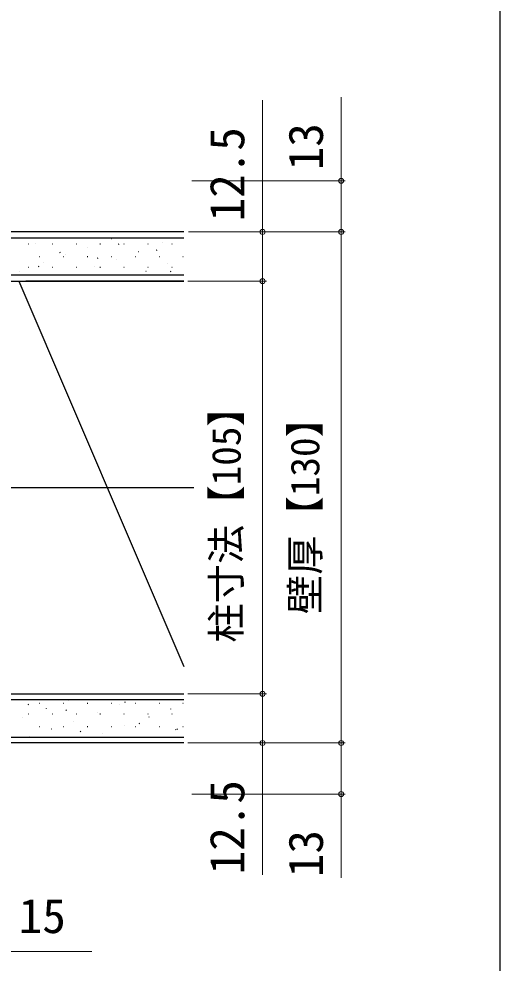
# Model space of a CAD drawing. Units: millimetres, scale not verified. Extents: x -525 to 525, y -783 to 779.
# Drawn here: x 402.6 to 525, y 145.5 to 385.8 of the extents above; entities that cross this region are included whole.
import ezdxf
from ezdxf.enums import TextEntityAlignment as Align

# ---------------------------------------------------------------- set-up
doc = ezdxf.new("R2010")
doc.units = ezdxf.units.MM
doc.header["$LTSCALE"] = 4
for name, color, linetype in [('0-5_YKK_12', 2, 'Continuous'), ('0-9_YKK_ZWAK', 7, 'Continuous'), ('0-A_YSS_K', 3, 'Continuous')]:
    doc.layers.add(name, color=color, linetype=linetype)
doc.layers.add('0-8_YKK_D', color=6, linetype='Continuous', lineweight=18)
doc.styles.add('ＭＳ ゴシック', font='')
doc.styles.get('ＭＳ ゴシック').set_extended_font_data('MS Gothic')

msp = doc.modelspace()

# ---------------------------------------------------------------- linework, layer by layer
at = {"layer": '0-5_YKK_12'}
msp.add_line((-74.903, 266.546), (447.097, 266.546), dxfattribs=at)
at = {"layer": '0-8_YKK_D'}
for p, q in [((446.597, 344.546), (485.597, 344.546)), ((445.79, 331.546), (485.597, 331.546)), ((446.597, 331.546), (465.597, 331.546)), ((446.597, 331.546), (485.597, 331.546)), ((484.597, 331.546), (484.597, 201.546)), ((445.597, 319.046), (465.597, 319.046)), ((446.597, 319.046), (465.597, 319.046)), ((464.597, 319.046), (464.597, 214.046)), ((445.597, 214.046), (465.597, 214.046)), ((445.597, 214.046), (465.597, 214.046)), ((445.597, 201.546), (485.597, 201.546)), ((446.597, 201.546), (465.597, 201.546)), ((446.597, 201.546), (485.597, 201.546)), ((446.597, 188.546), (485.597, 188.546))]:
    msp.add_line(p, q, dxfattribs=at)
for points in [[(484.597, 331.546), (484.597, 344.546), (484.597, 365.823)], [(464.597, 319.046), (464.597, 331.546), (464.597, 365.096)], [(464.597, 214.046), (464.597, 201.546), (464.597, 167.996)], [(484.597, 201.546), (484.597, 188.546), (484.597, 167.269)], [(384.597, 148.546), (399.597, 148.546), (421.162, 148.546)]]:
    msp.add_lwpolyline(points, dxfattribs=at)
for centre in [(484.597, 344.546), (464.597, 331.546), (484.597, 331.546), (484.597, 331.546), (464.597, 319.046), (464.597, 319.046), (464.597, 214.046), (464.597, 214.046), (464.597, 201.546), (484.597, 201.546), (484.597, 201.546), (484.597, 188.546)]:
    msp.add_circle(centre, 0.637, dxfattribs=at)
at = {"layer": '0-9_YKK_ZWAK'}
msp.add_lwpolyline([(-525, -783.4), (525, -783.4), (525, 746.6)], dxfattribs=at)
at = {"layer": '0-A_YSS_K'}
for p, q in [((444.597, 331.546), (340.208, 331.546)), ((340.208, 330.046), (444.597, 330.046)), ((426.214, 329.853), (426.233, 329.86)), ((405.012, 328.556), (405.112, 328.556)), ((406.955, 328.715), (406.974, 328.722)), ((411.092, 328.556), (411.192, 328.556)), ((417.172, 328.556), (417.272, 328.556)), ((419.974, 327.643), (419.993, 327.65)), ((423.252, 328.556), (423.352, 328.556)), ((427.999, 328.412), (428.165, 328.522)), ((429.332, 328.556), (429.432, 328.556)), ((435.412, 328.556), (435.512, 328.556)), ((437.604, 326.934), (437.771, 327.044)), ((439.233, 328.781), (439.252, 328.788)), ((441.492, 328.556), (441.592, 328.556)), ((407.862, 325.326), (407.962, 325.326)), ((413.015, 326.33), (413.182, 326.44)), ((413.942, 325.326), (414.042, 325.326)), ((414.488, 325.701), (414.507, 325.707)), ((420.022, 325.326), (420.122, 325.326)), ((422.62, 324.852), (422.787, 324.962)), ((426.102, 325.326), (426.202, 325.326)), ((427.506, 324.629), (427.525, 324.635)), ((432.182, 325.326), (432.282, 325.326)), ((432.992, 326.572), (433.011, 326.578)), ((438.262, 325.326), (438.362, 325.326)), ((444.342, 325.326), (444.442, 325.326)), ((405.012, 322.576), (405.112, 322.576)), ((407.636, 322.77), (407.803, 322.88)), ((408.907, 323.724), (408.926, 323.731)), ((411.092, 322.576), (411.192, 322.576)), ((417.172, 322.576), (417.272, 322.576)), ((421.926, 322.653), (421.945, 322.659)), ((423.252, 322.576), (423.352, 322.576)), ((429.332, 322.576), (429.432, 322.576)), ((435.412, 322.576), (435.512, 322.576)), ((440.525, 323.557), (440.544, 323.564)), ((441.492, 322.576), (441.592, 322.576)), ((444.597, 320.546), (340.208, 320.546)), ((402.667, 321.515), (402.686, 321.521)), ((434.944, 321.581), (434.963, 321.588)), ((441.214, 321.487), (441.38, 321.598)), ((340.208, 319.046), (444.597, 319.046)), ((402.597, 319.046), (444.597, 221.046)), ((444.597, 319.046), (404.397, 319.046)), ((399.597, 214.046), (444.597, 214.046)), ((404.397, 214.046), (444.597, 214.046)), ((444.597, 212.546), (399.597, 212.546)), ((405.003, 211.328), (405.17, 211.439)), ((407.862, 211.706), (407.962, 211.706)), ((413.942, 211.706), (414.042, 211.706)), ((415.254, 212.334), (415.273, 212.341)), ((420.022, 211.706), (420.122, 211.706)), ((426.102, 211.706), (426.202, 211.706)), ((429.593, 211.932), (429.759, 212.043)), ((432.182, 211.706), (432.282, 211.706)), ((438.262, 211.706), (438.362, 211.706)), ((444.342, 211.706), (444.442, 211.706)), ((409.674, 210.358), (409.693, 210.364)), ((414.609, 209.85), (414.775, 209.961)), ((422.692, 209.286), (422.711, 209.293)), ((428.273, 211.262), (428.292, 211.269)), ((441.291, 210.19), (441.31, 210.197)), ((403.434, 208.148), (403.452, 208.155)), ((405.012, 208.956), (405.112, 208.956)), ((411.092, 208.956), (411.192, 208.956)), ((416.452, 207.076), (416.471, 207.083)), ((417.172, 208.956), (417.272, 208.956)), ((423.252, 208.956), (423.352, 208.956)), ((429.332, 208.956), (429.432, 208.956)), ((433.202, 206.486), (433.369, 206.596)), ((435.412, 208.956), (435.512, 208.956)), ((435.711, 208.214), (435.73, 208.221)), ((441.492, 208.956), (441.592, 208.956)), ((407.862, 205.726), (407.962, 205.726)), ((410.966, 205.133), (410.985, 205.14)), ((413.942, 205.726), (414.042, 205.726)), ((418.218, 204.404), (418.385, 204.514)), ((420.022, 205.726), (420.122, 205.726)), ((426.102, 205.726), (426.202, 205.726)), ((429.471, 206.004), (429.489, 206.011)), ((432.182, 205.726), (432.282, 205.726)), ((438.262, 205.726), (438.362, 205.726)), ((442.489, 204.933), (442.508, 204.939)), ((442.808, 205.008), (442.974, 205.118)), ((444.342, 205.726), (444.442, 205.726)), ((399.597, 203.046), (444.597, 203.046)), ((405.385, 203.157), (405.404, 203.164)), ((423.984, 204.062), (424.003, 204.068))]:
    msp.add_line(p, q, dxfattribs=at)
msp.add_lwpolyline([(444.597, 201.546), (399.597, 201.546), (399.597, 214.046)], dxfattribs=at)

# ---------------------------------------------------------------- texts
at = {"layer": '0-8_YKK_D', "style": 'ＭＳ ゴシック'}
for s, height, p in [('13', 8.798, (482.597, 347.255)), ('12.5', 8.798, (462.597, 334.255)), ('柱寸法【105】', 7.331, (461.233, 227.086)), ('壁厚【130】', 7.331, (481.233, 234.33)), ('12.5', 8.798, (462.597, 168.155)), ('13', 8.798, (482.597, 167.428))]:
    msp.add_text(s, height=height, rotation=90, dxfattribs=at).set_placement(p, align=Align.BOTTOM_LEFT)
msp.add_text('15', height=8.798, dxfattribs=at).set_placement((402.594, 150.546), align=Align.BOTTOM_LEFT)

doc.saveas('drawing.dxf')
